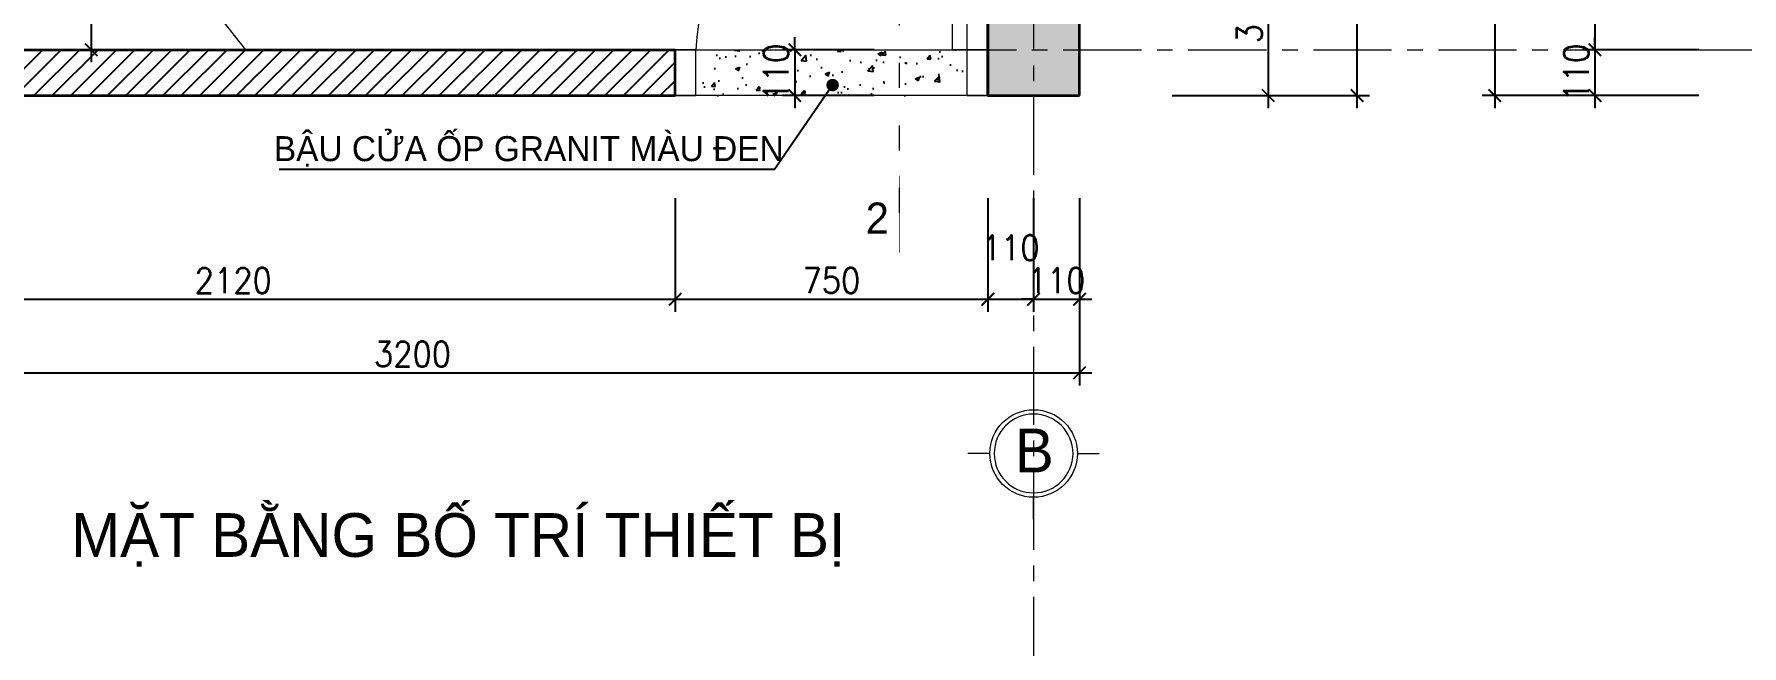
# Model space of a CAD drawing. Header units: millimetres. Extents: x -529782 to -142003, y -492574 to -273331.
# Drawn here: x -244097 to -240001, y -448529 to -447062 of the extents above; entities that cross this region are included whole.
import ezdxf
from ezdxf.enums import TextEntityAlignment as Align

# ---------------------------------------------------------------- set-up
doc = ezdxf.new("R2010")
doc.units = ezdxf.units.MM
doc.header["$LTSCALE"] = 500
doc.header["$MEASUREMENT"] = 0
doc.header["$PDMODE"] = 3
doc.linetypes.add('ACAD_ISO03W100', pattern=[30, 12, -18])
doc.linetypes.add('CENTER', pattern=[2, 1.25, -0.25, 0.25, -0.25])
doc.layers.get('0').update_dxf_attribs({"linetype": 'CONTINUOUS', "lineweight": 13})
doc.layers.get('Defpoints').update_dxf_attribs({"color": 255, "linetype": 'CONTINUOUS', "lineweight": 13})
for name, color, linetype, lineweight in [('1.cat 30', 30, 'CONTINUOUS', 35), ('1.cot', 2, 'CONTINUOUS', 35), ('2.thay 145', 145, 'CONTINUOUS', 18), ('3.manh 08', 8, 'CONTINUOUS', 9), ('7.tim 67', 67, 'CENTER', 9), ('9.text \xad white', 7, 'CONTINUOUS', 15), ('CA.dim 08', 251, 'CONTINUOUS', 13), ('CA.manh 08', 8, 'CONTINUOUS', 9), ('CA.thay 145', 145, 'CONTINUOUS', 18), ('noithat', 15, 'CONTINUOUS', 9)]:
    doc.layers.add(name, color=color, linetype=linetype, lineweight=lineweight)
doc.layers.add('HACH', color=250, linetype='CONTINUOUS')
doc.styles.add('CA.JSC1', font='')
doc.styles.get("Standard").update_dxf_attribs({"font": 'txt.shx', "width": 0.9})
doc.styles.add('VnAvantH', font='')
doc.styles.get('CA.JSC1').set_extended_font_data('.VnAvantH')
doc.styles.get('VnAvantH').set_extended_font_data('.VnAvantH')
doc.dimstyles.new('CA 30', dxfattribs={"dimscale": 0, "dimtxt": 60, "dimasz": 30, "dimexe": 30, "dimexo": 0, "dimgap": 15, "dimtad": 1, "dimdec": 0, "dimzin": 0, "dimdsep": 46, "dimtxsty": 'Standard', "dimblk": 'ARCHTICK', "dimcen": 0.09, "dimdle": 30, "dimclrd": 256, "dimclre": 256, "dimclrt": 7, "dimadec": 0, "dimazin": 0, "dimtfac": 1, "dimtdec": 0, "dimtix": 1, "dimtmove": 2, "dimatfit": 3, "dimldrblk": 'DOT', "dimfxl": 1, "dimtolj": 1, "dimtzin": 0, "dimarcsym": 0})

# ---------------------------------------------------------------- blocks, each defined once
blk = doc.blocks.new('A$C1A9D127A')
at = {"layer": 'noithat', "color": 135, "linetype": 'Continuous'}
for p, q in [((49.99985728343017, 109.9998206971213), (-0.0001427165698260069, 109.9998206971213)), ((-0.0001427165698260069, 109.9998206971213), (-0.0001427165698260069, -0.000179302878677845)), ((49.99985728343017, -0.000179302878677845), (49.99985728343017, 109.9998206971213)), ((-0.0001427165698260069, -0.000179302878677845), (49.99985728343017, -0.000179302878677845))]:
    blk.add_line(p, q, dxfattribs=at)
blk = doc.blocks.new('A$C2BDB356E')
at = {"layer": 'noithat', "color": 135, "linetype": 'Continuous'}
for p, q in [((0.0007344302721321583, 599.9999563574092), (0.0007344302721321583, 699.9999563574092)), ((0.0007344302721321583, 699.9999563574092), (40.00073443027213, 699.9999563574092)), ((40.00073443027213, 699.9999563574092), (40.00073443027213, 599.9999563574092)), ((40.00073443027213, 599.9999563574092), (0.0007344302721321583, 599.9999563574092)), ((0.0007344302721321583, 99.99995635740925), (0.0007344302721321583, -4.364259075373411e-05)), ((40.00073443027213, 99.99995635740925), (0.0007344302721321583, 99.99995635740925)), ((40.00073443027213, -4.364259075373411e-05), (40.00073443027213, 99.99995635740925)), ((0.0007344302721321583, -4.364259075373411e-05), (40.00073443027213, -4.364259075373411e-05))]:
    blk.add_line(p, q, dxfattribs=at)
at = {"layer": 'noithat', "color": 8, "linetype": 'Continuous'}
for p, q in [((0.0007344302721321583, 99.99995635740925), (0.0007344302721321583, 599.9999563574092)), ((20.00073443027213, 599.9999563574092), (20.00073443027213, 99.99995635740925)), ((40.00073443027213, 599.9999563574092), (40.00073443027213, 99.99995635740925))]:
    blk.add_line(p, q, dxfattribs=at)
at = {"layer": 'noithat', "color": 1, "linetype": 'Continuous'}
blk.add_arc((10.18820847296689, 740.3098040898665), 740.9098847954065, 272.306074052381, 356.8812333185894, dxfattribs=at)
blk = doc.blocks.new('A$C41BA5761')
at = {"layer": '2.thay 145'}
blk.add_lwpolyline([(839.9994073519047, 524.9998310285737, -3898660.642287513), (839.9994073521084, 525.0001542164828, 1.154242490888426e-06), (839.9994073524431, 524.9999926225864, 1.154242490888426e-06)], format="xyb", dxfattribs=at)
at = {"layer": '3.manh 08'}
for p, q in [((524.9994049160159, 1050.000159478077), (524.9994049160159, 875.0001713204256)), ((174.9994048396911, 525.0001523148676), (-0.000583361616008915, 525.0001523148676)), ((874.9994049923262, 525.0001523148676), (1049.999393193633, 525.0001523148676)), ((524.9994049160159, 0.0001831847475841641), (524.9994049160159, 175.000171342399))]:
    blk.add_line(p, q, dxfattribs=at)
blk.add_arc((524.9994049160159, 525.0001713313977), 349.9999999890093, 359.9999968883953, 359.9999381014106, dxfattribs=at)
blk = doc.blocks.new('_ArchTick')
at = {"color": 1, "linetype": 'ByBlock', "const_width": 0.150000081}
blk.add_lwpolyline([(-0.5000002699998731, -0.5000002699998731), (0.5000002699998731, 0.5000002699998731)], dxfattribs=at)
blk = doc.blocks.new('*D695')
at = {"layer": 'CA.dim 08', "lineweight": -2, "transparency": 16777216}
for p, q in [((-244679.7731359588, -447455.0453740696), (-244679.7731359588, -447727.7751156164)), ((-242559.7731359588, -447455.0453740696), (-242559.7731359588, -447727.7751156164)), ((-244709.7731359588, -447697.7751156164), (-242529.7731359588, -447697.7751156164))]:
    blk.add_line(p, q, dxfattribs=at)
at = {"layer": 'Defpoints', "color": 0, "transparency": 16777216}
for p in [(-244679.7731359588, -447455.0453740696), (-242559.7731359588, -447455.0453740696), (-242559.7731359588, -447697.7751156164)]:
    blk.add_point(p, dxfattribs=at)
at = {"layer": 'CA.dim 08', "lineweight": -2, "transparency": 16777216, "xscale": 30, "yscale": 30, "zscale": 30, "rotation": 180}
blk.add_blockref('_ArchTick', (-244679.7731359588, -447697.7751156164), dxfattribs=at)
at = {"layer": 'CA.dim 08', "lineweight": -2, "transparency": 16777216, "xscale": 30, "yscale": 30, "zscale": 30}
blk.add_blockref('_ArchTick', (-242559.7731359588, -447697.7751156164), dxfattribs=at)
at = {"layer": 'CA.dim 08', "color": 7, "transparency": 16777216, "insert": (-243619.7731359588, -447652.7751156164), "char_height": 60, "attachment_point": 5}
blk.add_mtext('\\A1;2120', dxfattribs=at)
blk = doc.blocks.new('_DOT')
at = {"color": 1, "linetype": 'ByBlock'}
blk.add_line((-0.5, 0), (-1, 0), dxfattribs=at)
at = {"color": 1, "linetype": 'ByBlock', "const_width": 0.5}
blk.add_lwpolyline([(-0.25, 0, 1), (0.25, 0, 1)], format="xyb", close=True, dxfattribs=at)
blk = doc.blocks.new('*D696')
at = {"layer": 'CA.dim 08', "lineweight": -2, "transparency": 16777216}
for p, q in [((-242559.7731359588, -447455.0453740696), (-242559.7731359588, -447727.7751156164)), ((-241809.7731359588, -447455.0453740696), (-241809.7731359588, -447727.7751156164)), ((-242589.7731359588, -447697.7751156164), (-241779.7731359588, -447697.7751156164))]:
    blk.add_line(p, q, dxfattribs=at)
at = {"layer": 'Defpoints', "color": 0, "transparency": 16777216}
for p in [(-242559.7731359588, -447455.0453740696), (-241809.7731359588, -447455.0453740696), (-241809.7731359588, -447697.7751156164)]:
    blk.add_point(p, dxfattribs=at)
at = {"layer": 'CA.dim 08', "lineweight": -2, "transparency": 16777216, "xscale": 30, "yscale": 30, "zscale": 30, "rotation": 180}
blk.add_blockref('_ArchTick', (-242559.7731359588, -447697.7751156164), dxfattribs=at)
at = {"layer": 'CA.dim 08', "lineweight": -2, "transparency": 16777216, "xscale": 30, "yscale": 30, "zscale": 30}
blk.add_blockref('_ArchTick', (-241809.7731359588, -447697.7751156164), dxfattribs=at)
at = {"layer": 'CA.dim 08', "color": 7, "transparency": 16777216, "insert": (-242184.7731359588, -447652.7751156164), "char_height": 60, "attachment_point": 5}
blk.add_mtext('\\A1;750', dxfattribs=at)
blk = doc.blocks.new('*D697')
at = {"layer": 'CA.dim 08', "lineweight": -2, "transparency": 16777216}
for p, q in [((-241809.7731359588, -447455.0453740696), (-241809.7731359588, -447727.7751156164)), ((-241699.7731359588, -447455.0453740696), (-241699.7731359588, -447727.7751156164)), ((-241839.7731359588, -447697.7751156164), (-241669.7731359588, -447697.7751156164))]:
    blk.add_line(p, q, dxfattribs=at)
at = {"layer": 'Defpoints', "color": 0, "transparency": 16777216}
for p in [(-241809.7731359588, -447455.0453740696), (-241699.7731359588, -447455.0453740696), (-241699.7731359588, -447697.7751156164)]:
    blk.add_point(p, dxfattribs=at)
at = {"layer": 'CA.dim 08', "lineweight": -2, "transparency": 16777216, "xscale": 30, "yscale": 30, "zscale": 30, "rotation": 180}
blk.add_blockref('_ArchTick', (-241809.7731359588, -447697.7751156164), dxfattribs=at)
at = {"layer": 'CA.dim 08', "lineweight": -2, "transparency": 16777216, "xscale": 30, "yscale": 30, "zscale": 30}
blk.add_blockref('_ArchTick', (-241699.7731359588, -447697.7751156164), dxfattribs=at)
at = {"layer": 'CA.dim 08', "color": 7, "transparency": 16777216, "insert": (-241754.7731359588, -447574.1227849277), "char_height": 60, "attachment_point": 5}
blk.add_mtext('\\A1;110', dxfattribs=at)
blk = doc.blocks.new('*D698')
at = {"layer": 'CA.dim 08', "lineweight": -2, "transparency": 16777216}
for p, q in [((-241699.7731359588, -447455.0453740696), (-241699.7731359588, -447727.7751156164)), ((-241589.7731359588, -447455.0453740696), (-241589.7731359588, -447727.7751156164)), ((-241699.7731359588, -447697.7751156164), (-241729.7731359588, -447697.7751156164)), ((-241699.7731359588, -447697.7751156164), (-241589.7731359588, -447697.7751156164)), ((-241589.7731359588, -447697.7751156164), (-241559.7731359588, -447697.7751156164))]:
    blk.add_line(p, q, dxfattribs=at)
at = {"layer": 'Defpoints', "color": 0, "transparency": 16777216}
for p in [(-241699.7731359588, -447455.0453740696), (-241589.7731359588, -447455.0453740696), (-241589.7731359588, -447697.7751156164)]:
    blk.add_point(p, dxfattribs=at)
at = {"layer": 'CA.dim 08', "lineweight": -2, "transparency": 16777216, "xscale": 30, "yscale": 30, "zscale": 30}
blk.add_blockref('_ArchTick', (-241699.7731359588, -447697.7751156164), dxfattribs=at)
at = {"layer": 'CA.dim 08', "lineweight": -2, "transparency": 16777216, "xscale": 30, "yscale": 30, "zscale": 30, "rotation": 180}
blk.add_blockref('_ArchTick', (-241589.7731359588, -447697.7751156164), dxfattribs=at)
at = {"layer": 'CA.dim 08', "color": 7, "transparency": 16777216, "insert": (-241644.7731359588, -447652.7751156164), "char_height": 60, "attachment_point": 5}
blk.add_mtext('\\A1;110', dxfattribs=at)
blk = doc.blocks.new('*D699')
at = {"layer": 'CA.dim 08', "lineweight": -2, "transparency": 16777216}
for p, q in [((-244789.7731359588, -447492.9475071878), (-244789.7731359588, -447904.4014372698)), ((-241589.7731359588, -447492.9475071878), (-241589.7731359588, -447904.4014372698)), ((-244819.7731359588, -447874.4014372698), (-241559.7731359588, -447874.4014372698))]:
    blk.add_line(p, q, dxfattribs=at)
at = {"layer": 'Defpoints', "color": 0, "transparency": 16777216}
for p in [(-244789.7731359588, -447492.9475071878), (-241589.7731359588, -447492.9475071878), (-241589.7731359588, -447874.4014372698)]:
    blk.add_point(p, dxfattribs=at)
at = {"layer": 'CA.dim 08', "lineweight": -2, "transparency": 16777216, "xscale": 30, "yscale": 30, "zscale": 30, "rotation": 180}
blk.add_blockref('_ArchTick', (-244789.7731359588, -447874.4014372698), dxfattribs=at)
at = {"layer": 'CA.dim 08', "lineweight": -2, "transparency": 16777216, "xscale": 30, "yscale": 30, "zscale": 30}
blk.add_blockref('_ArchTick', (-241589.7731359588, -447874.4014372698), dxfattribs=at)
at = {"layer": 'CA.dim 08', "color": 7, "transparency": 16777216, "insert": (-243189.7731359588, -447829.4014372698), "char_height": 60, "attachment_point": 5}
blk.add_mtext('\\A1;3200', dxfattribs=at)
blk = doc.blocks.new('*D703')
at = {"layer": 'CA.dim 08', "lineweight": -2, "transparency": 16777216}
for p, q in [((-241136.9362924247, -446789.0425748248), (-241136.9362924247, -447239.0425748248)), ((-241367.7781719457, -446819.0425748248), (-241106.9362924247, -446819.0425748248)), ((-241367.7781719457, -447209.0425748248), (-241106.9362924247, -447209.0425748248))]:
    blk.add_line(p, q, dxfattribs=at)
at = {"layer": 'Defpoints', "color": 0, "transparency": 16777216}
for p in [(-241367.7781719457, -446819.0425748248), (-241367.7781719457, -447209.0425748248), (-241136.9362924247, -447209.0425748248)]:
    blk.add_point(p, dxfattribs=at)
at = {"layer": 'CA.dim 08', "lineweight": -2, "transparency": 16777216, "xscale": 30, "yscale": 30, "zscale": 30}
for p, rotation in [((-241136.9362924247, -446819.0425748248), 90), ((-241136.9362924247, -447209.0425748248), 270)]:
    blk.add_blockref('_ArchTick', p, dxfattribs=dict(at, rotation=rotation))
at = {"layer": 'CA.dim 08', "color": 7, "transparency": 16777216, "insert": (-241181.9362924247, -447014.0425748246), "char_height": 60, "attachment_point": 5, "rotation": 90}
blk.add_mtext('\\A1;390', dxfattribs=at)
blk = doc.blocks.new('*D704')
at = {"layer": 'CA.dim 08', "lineweight": -2, "transparency": 16777216}
for p, q in [((-240924.1295498478, -445459.0425748248), (-240924.1295498478, -447239.0425748248)), ((-241367.7781719457, -445489.0425748248), (-240894.1295498478, -445489.0425748248)), ((-241367.7781719457, -447209.0425748248), (-240894.1295498478, -447209.0425748248))]:
    blk.add_line(p, q, dxfattribs=at)
at = {"layer": 'Defpoints', "color": 0, "transparency": 16777216}
for p in [(-241367.7781719457, -445489.0425748248), (-241367.7781719457, -447209.0425748248), (-240924.1295498478, -447209.0425748248)]:
    blk.add_point(p, dxfattribs=at)
at = {"layer": 'CA.dim 08', "lineweight": -2, "transparency": 16777216, "xscale": 30, "yscale": 30, "zscale": 30}
for p, rotation in [((-240924.1295498478, -445489.0425748248), 90), ((-240924.1295498478, -447209.0425748248), 270)]:
    blk.add_blockref('_ArchTick', p, dxfattribs=dict(at, rotation=rotation))
at = {"layer": 'CA.dim 08', "color": 7, "transparency": 16777216, "insert": (-240969.1295498478, -446349.0425748246), "char_height": 60, "attachment_point": 5, "rotation": 90}
blk.add_mtext('\\A1;1720', dxfattribs=at)
blk = doc.blocks.new('*D707')
at = {"layer": 'CA.dim 08', "lineweight": -2, "transparency": 16777216}
for p, q in [((-243960.3261123573, -446469.0425748248), (-243960.3261123573, -447129.0425748248)), ((-243724.9313748813, -446499.0425748248), (-243990.3261123573, -446499.0425748248)), ((-243724.9313748813, -447099.0425748248), (-243990.3261123573, -447099.0425748248))]:
    blk.add_line(p, q, dxfattribs=at)
at = {"layer": 'Defpoints', "color": 0, "transparency": 16777216}
for p in [(-243724.9313748813, -446499.0425748248), (-243960.3261123573, -447099.0425748248), (-243724.9313748813, -447099.0425748248)]:
    blk.add_point(p, dxfattribs=at)
at = {"layer": 'CA.dim 08', "lineweight": -2, "transparency": 16777216, "xscale": 30, "yscale": 30, "zscale": 30}
for p, rotation in [((-243960.3261123573, -446499.0425748248), 90), ((-243960.3261123573, -447099.0425748248), 270)]:
    blk.add_blockref('_ArchTick', p, dxfattribs=dict(at, rotation=rotation))
at = {"layer": 'CA.dim 08', "color": 7, "transparency": 16777216, "insert": (-244005.3261123573, -446799.0425748246), "char_height": 60, "attachment_point": 5, "rotation": 90}
blk.add_mtext('\\A1;600', dxfattribs=at)
blk = doc.blocks.new('*D717')
at = {"layer": 'CA.dim 08', "lineweight": -2, "transparency": 16777216}
for p, q in [((-240353.2268363085, -446054.0425748248), (-240353.2268363085, -447129.0425748248)), ((-240104.0280389054, -446084.0425748248), (-240383.2268363085, -446084.0425748248)), ((-240104.0280389054, -447099.0425748248), (-240383.2268363085, -447099.0425748248))]:
    blk.add_line(p, q, dxfattribs=at)
at = {"layer": 'Defpoints', "color": 0, "transparency": 16777216}
for p in [(-240104.0280389054, -446084.0425748248), (-240353.2268363085, -447099.0425748248), (-240104.0280389054, -447099.0425748248)]:
    blk.add_point(p, dxfattribs=at)
at = {"layer": 'CA.dim 08', "lineweight": -2, "transparency": 16777216, "xscale": 30, "yscale": 30, "zscale": 30}
for p, rotation in [((-240353.2268363085, -446084.0425748248), 90), ((-240353.2268363085, -447099.0425748248), 270)]:
    blk.add_blockref('_ArchTick', p, dxfattribs=dict(at, rotation=rotation))
at = {"layer": 'CA.dim 08', "color": 7, "transparency": 16777216, "insert": (-240398.2268363085, -446591.5425748246), "char_height": 60, "attachment_point": 5, "rotation": 90}
blk.add_mtext('\\A1;1015', dxfattribs=at)
blk = doc.blocks.new('*D718')
at = {"layer": 'CA.dim 08', "lineweight": -2, "transparency": 16777216}
for p, q in [((-240104.0280389054, -447099.0425748248), (-240383.2268363085, -447099.0425748248)), ((-240353.2268363085, -447099.0425748248), (-240353.2268363085, -447069.0425748248)), ((-240353.2268363085, -447099.0425748248), (-240353.2268363085, -447209.0425748249)), ((-240104.0280389054, -447209.0425748249), (-240383.2268363085, -447209.0425748249)), ((-240353.2268363085, -447209.0425748249), (-240353.2268363085, -447239.0425748249))]:
    blk.add_line(p, q, dxfattribs=at)
at = {"layer": 'Defpoints', "color": 0, "transparency": 16777216}
for p in [(-240104.0280389054, -447099.0425748248), (-240353.2268363085, -447209.0425748249), (-240104.0280389054, -447209.0425748249)]:
    blk.add_point(p, dxfattribs=at)
at = {"layer": 'CA.dim 08', "lineweight": -2, "transparency": 16777216, "xscale": 30, "yscale": 30, "zscale": 30}
for p, rotation in [((-240353.2268363085, -447099.0425748248), 270), ((-240353.2268363085, -447209.0425748249), 90)]:
    blk.add_blockref('_ArchTick', p, dxfattribs=dict(at, rotation=rotation))
at = {"layer": 'CA.dim 08', "color": 7, "transparency": 16777216, "insert": (-240398.2268363085, -447154.0425748246), "char_height": 60, "attachment_point": 5, "rotation": 90}
blk.add_mtext('\\A1;110', dxfattribs=at)
blk = doc.blocks.new('*D719')
at = {"layer": 'CA.dim 08', "lineweight": -2, "transparency": 16777216}
for p, q in [((-240593.4636922636, -445459.0425748248), (-240593.4636922636, -447239.0425748249)), ((-240104.0280389054, -445489.0425748248), (-240623.4636922636, -445489.0425748248)), ((-240104.0280389054, -447209.0425748249), (-240623.4636922636, -447209.0425748249))]:
    blk.add_line(p, q, dxfattribs=at)
at = {"layer": 'Defpoints', "color": 0, "transparency": 16777216}
for p in [(-240104.0280389054, -445489.0425748248), (-240593.4636922636, -447209.0425748249), (-240104.0280389054, -447209.0425748249)]:
    blk.add_point(p, dxfattribs=at)
at = {"layer": 'CA.dim 08', "lineweight": -2, "transparency": 16777216, "xscale": 30, "yscale": 30, "zscale": 30}
for p, rotation in [((-240593.4636922636, -445489.0425748248), 90), ((-240593.4636922636, -447209.0425748249), 270)]:
    blk.add_blockref('_ArchTick', p, dxfattribs=dict(at, rotation=rotation))
at = {"layer": 'CA.dim 08', "color": 7, "transparency": 16777216, "insert": (-240638.4636922636, -446349.0425748246), "char_height": 60, "attachment_point": 5, "rotation": 90}
blk.add_mtext('\\A1;1720', dxfattribs=at)
blk = doc.blocks.new('*D754')
at = {"layer": 'CA.dim 08', "lineweight": -2, "transparency": 16777216}
for p, q in [((-242082.3612091799, -447099.0425748248), (-242302.4892420188, -447099.0425748248)), ((-242272.4892420188, -447099.0425748248), (-242272.4892420188, -447069.0425748248)), ((-242272.4892420188, -447099.0425748248), (-242272.4892420188, -447209.0425748248)), ((-242082.3612091799, -447209.0425748248), (-242302.4892420188, -447209.0425748248)), ((-242272.4892420188, -447209.0425748248), (-242272.4892420188, -447239.0425748248))]:
    blk.add_line(p, q, dxfattribs=at)
at = {"layer": 'Defpoints', "color": 0, "transparency": 16777216}
for p in [(-242082.3612091799, -447099.0425748248), (-242272.4892420188, -447209.0425748248), (-242082.3612091799, -447209.0425748248)]:
    blk.add_point(p, dxfattribs=at)
at = {"layer": 'CA.dim 08', "lineweight": -2, "transparency": 16777216, "xscale": 30, "yscale": 30, "zscale": 30}
for p, rotation in [((-242272.4892420188, -447099.0425748248), 270), ((-242272.4892420188, -447209.0425748248), 90)]:
    blk.add_blockref('_ArchTick', p, dxfattribs=dict(at, rotation=rotation))
at = {"layer": 'CA.dim 08', "color": 7, "transparency": 16777216, "insert": (-242317.4892420188, -447154.0425748246), "char_height": 60, "attachment_point": 5, "rotation": 90}
blk.add_mtext('\\A1;110', dxfattribs=at)

msp = doc.modelspace()

# ---------------------------------------------------------------- hatches: boundary and pattern name
at = {"layer": '1.cot'}
msp.add_hatch(color=256, dxfattribs=at).paths.add_polyline_path([(-241809.7731359588, -446989.0425748245), (-241809.7731359588, -447209.0425748245), (-241589.7731359588, -447209.0425748245), (-241589.7731359588, -446989.0425748245)])
at = {"layer": 'HACH'}
h = msp.add_hatch(dxfattribs=at)
h.set_pattern_fill('ANSI31', color=256, scale=250, style=0)
h.set_pattern_definition([(45, (-73966.3286191558, -65519.82577009278), (-22.09708691207961, 22.09708691207961), [])])
h.paths.add_polyline_path([(-244569.7731359588, -447099.0425748245), (-244569.7731359588, -447209.0425748246), (-242559.7731359588, -447209.0425748245), (-242559.7731359588, -447099.0425748245)])
h = msp.add_hatch(dxfattribs=at)
h.set_pattern_fill('AR-CONC', color=256, scale=15, style=0)
h.set_pattern_definition([(49.99999999999999, (-73966.3286191558, -65519.82577009278), (107.589027390113, -9.412820247389266), [11.25, -123.75]), (355, (-73966.3286191558, -65519.82577009278), (-20.81270004195, 112.8288200550018), [9, -99]), (100.4514, (-73957.36286715581, -65520.61017109279), (86.77640725710323, 103.415931309143), [9.561028499999987, -105.1713167999999]), (46.18420000000001, (-73966.3286191558, -65489.82577009278), (160.0861572938467, -24.82785214935271), [16.875, -185.625]), (96.6356, (-73952.9881074058, -65491.89476614277), (140.1994058323055, 146.1176806350663), [14.3415432, -157.75695]), (351.1842, (-73966.3286191558, -65489.82577009278), (140.1992917700441, 146.1177901387987), [13.5, -148.5]), (21, (-73951.3286191558, -65497.32577009278), (89.53605781776925, -60.39283359980082), [11.25, -123.75]), (326.0000000000001, (-73951.3286191558, -65497.32577009278), (36.49729978823726, 108.772506757028), [9, -99]), (71.4514, (-73943.8672842058, -65502.35851099278), (126.0333942872235, 48.37957450649286), [9.5610285, -105.1713168]), (37.50000000000001, (-73966.3286191558, -65519.82577009278), (1.8239782975936, 49.93407807469672), [0, -97.8, 0, -100.5, 0, -99.375]), (7.499999999999999, (-73966.3286191558, -65519.82577009278), (39.46043061632229, 59.16175678235403), [0, -57.3, 0, -95.55, 0, -37.875]), (327.5, (-73999.77861915581, -65519.82577009278), (80.07336542586137, -3.38323076015697), [0, -37.5, 0, -117, 0, -155.25]), (317.5, (-74014.77861915581, -65519.82577009278), (87.47792540135794, 15.01574734984765), [0, -48.75, 0, -77.69999999999999, 0, -110.25])])
h.paths.add_polyline_path([(-242509.7731359588, -447099.0425748245), (-242509.7731359589, -447209.0425748245), (-241859.7731359588, -447209.0425748245), (-241859.7731359588, -447099.0425748462), (-241894.4398026267, -447099.0425748462)])

# ---------------------------------------------------------------- linework, layer by layer
at = {"layer": '1.cat 30'}
for p, q in [((-241809.7731359588, -447209.0425748245), (-241809.7731359588, -446989.0425748245)), ((-244679.7731359588, -447099.0425748245), (-242559.7731359588, -447099.0425748245)), ((-242559.7731359588, -447209.0425748245), (-242559.7731359588, -447099.0425748245)), ((-244569.7731359588, -447209.0425748245), (-242559.7731359588, -447209.0425748245))]:
    msp.add_line(p, q, dxfattribs=at)
at = {"layer": '1.cat 30', "const_width": 1.5}
msp.add_lwpolyline([(-242022.0769196942, -447586.1970909111), (-242022.0769196942, -447584.6970909111), (-242022.0769196942, -447583.1970909111), (-242022.0769196942, -447401.5638312089)], dxfattribs=at)
at = {"layer": '1.cot'}
msp.add_lwpolyline([(-241589.7731359588, -447209.0425748245), (-241589.7731359588, -446989.0425748245), (-241809.7731359588, -446989.0425748245), (-241809.7731359588, -447209.0425748245)], close=True, dxfattribs=at)
at = {"layer": '2.thay 145', "color": 1, "linetype": 'ACAD_ISO03W100', "ltscale": 0.01}
msp.add_line((-242022.0769196942, -444730.7840373069), (-242022.0769196942, -447502.2659514174), dxfattribs=at)
at = {"layer": '7.tim 67', "ltscale": 0.3}
for p, q in [((-241699.7731359588, -444511.6063065603), (-241699.7731359588, -453360.3197307404)), ((-245828.7154108296, -447099.0425748245), (-235185.5452952606, -447099.0425748245))]:
    msp.add_line(p, q, dxfattribs=at)
at = {"layer": 'CA.manh 08', "color": 250}
msp.add_lwpolyline([(-241809.7731359588, -447099.0425748245), (-241809.7731359588, -447209.0425748245), (-242559.7731359588, -447209.0425748245), (-242559.7731359588, -447099.0425748245)], close=True, dxfattribs=at)
at = {"layer": 'CA.thay 145'}
msp.add_line((-243589.7731359588, -447099.0425748245), (-243956.9687063859, -446632.4340647755), dxfattribs=at)

# ---------------------------------------------------------------- block references
at = {"layer": '2.thay 145', "xscale": 0.2999999999883585, "yscale": 0.2999999999883585, "zscale": 0.2999999999883585}
msp.add_blockref('A$C41BA5761', (-241857.2729574275, -448225.3002382545), dxfattribs=at)
at = {"layer": 'noithat', "xscale": 0.8666666666977108, "yscale": 0.8666666666977108, "zscale": 0.8666666666977108, "rotation": 180}
msp.add_blockref('A$C2BDB356E', (-241859.7724994526, -446492.3759459814), dxfattribs=at)
at = {"layer": 'noithat', "rotation": 180}
for p in [(-242509.7732786754, -447099.0427541274), (-241809.7732786754, -447099.0427541274)]:
    msp.add_blockref('A$C1A9D127A', p, dxfattribs=at)

# ---------------------------------------------------------------- texts
at = {"layer": '9.text \xad white'}
for s, height, style, p in [('bËu cöa èp granit mµu ®en', 60, 'CA.JSC1', (-243522.4161945849, -447366.4365910008)), ('2', 74.99999999967304, 'VnAvantH', (-242102.7385810777, -447540.7356730269)), ('mÆt b»ng bè trÝ thiÕt bÞ', 105, 'CA.JSC1', (-244008.1388369352, -448315.9756344943))]:
    msp.add_text(s, height=height, dxfattribs=dict(at, style=style)).set_placement(p)
at = {"layer": '9.text \xad white', "style": 'CA.JSC1'}
msp.add_text('b', height=104.9999929200395, dxfattribs=at).set_placement((-241698.1229460391, -448060.7502251265), align=Align.MIDDLE)

# ---------------------------------------------------------------- dimensions: what is measured, and where the dimension line sits
at = {"layer": 'CA.dim 08'}
for base, p1, p2, picture, middle in [((-240924.1295498478, -447209.0425748248), (-241367.7781719456, -445489.0425748245), (-241367.7781719456, -447209.0425748245), '*D704', (-240969.1295498478, -446349.0425748246)), ((-240593.4636922636, -447209.0425748249), (-240104.0280389052, -445489.0425748245), (-240104.0280389052, -447209.0425748246), '*D719', (-240638.4636922636, -446349.0425748246)), ((-240353.2268363085, -447099.0425748248), (-240104.0280389052, -446084.0425748245), (-240104.0280389052, -447099.0425748245), '*D717', (-240398.2268363085, -446591.5425748246)), ((-243960.3261123573, -447099.0425748248), (-243724.9313748812, -446499.0425748245), (-243724.9313748812, -447099.0425748245), '*D707', (-244005.3261123573, -446799.0425748246)), ((-241136.9362924247, -447209.0425748248), (-241367.7781719456, -446819.0425748245), (-241367.7781719456, -447209.0425748245), '*D703', (-241181.9362924247, -447014.0425748246)), ((-242272.4892420188, -447209.0425748248), (-242082.3612091797, -447099.0425748245), (-242082.3612091797, -447209.0425748245), '*D754', (-242317.4892420188, -447154.0425748246)), ((-240353.2268363085, -447209.0425748249), (-240104.0280389052, -447099.0425748245), (-240104.0280389052, -447209.0425748246), '*D718', (-240398.2268363085, -447154.0425748246))]:
    dim = msp.add_linear_dim(base=base, p1=p1, p2=p2, angle=90, dimstyle='CA 30', override={"dimscale": 1}, dxfattribs=at)
    dim.commit()
    dim.dimension.update_dxf_attribs({"geometry": picture, "text_midpoint": middle})
for base, p1, p2, picture, middle in [((-242559.7731359588, -447697.7751156164), (-244679.7731359588, -447455.0453740696), (-242559.7731359588, -447455.0453740696), '*D695', (-243619.7731359588, -447652.7751156164)), ((-241809.7731359588, -447697.7751156164), (-242559.7731359588, -447455.0453740696), (-241809.7731359588, -447455.0453740696), '*D696', (-242184.7731359588, -447652.7751156164)), ((-241589.7731359588, -447697.7751156164), (-241699.7731359588, -447455.0453740696), (-241589.7731359588, -447455.0453740696), '*D698', (-241644.7731359588, -447652.7751156164)), ((-241589.7731359588, -447874.4014372698), (-244789.7731359588, -447492.9475071878), (-241589.7731359588, -447492.9475071878), '*D699', (-243189.7731359588, -447829.4014372698))]:
    dim = msp.add_linear_dim(base=base, p1=p1, p2=p2, dimstyle='CA 30', override={"dimscale": 1}, dxfattribs=at)
    dim.commit()
    dim.dimension.update_dxf_attribs({"geometry": picture, "text_midpoint": middle})
dim = msp.add_linear_dim(base=(-241699.7731359588, -447697.7751156164), p1=(-241809.7731359588, -447455.0453740696), p2=(-241699.7731359588, -447455.0453740696), dimstyle='CA 30', override={"dimscale": 1}, dxfattribs=at)
dim.commit()
dim.dimension.update_dxf_attribs({"geometry": '*D697', "text_midpoint": (-241754.7731359588, -447574.1227849277), "dimtype": 160})

# ---------------------------------------------------------------- leaders
msp.add_leader([(-242181.9592559459, -447183.8935954366), (-242321.5574118879, -447386.2329828403), (-243509.3056258939, -447386.2329828403)], dimstyle='CA 30', override={"dimscale": 1, "dimtad": 0}, dxfattribs=at)

doc.saveas('drawing.dxf')
